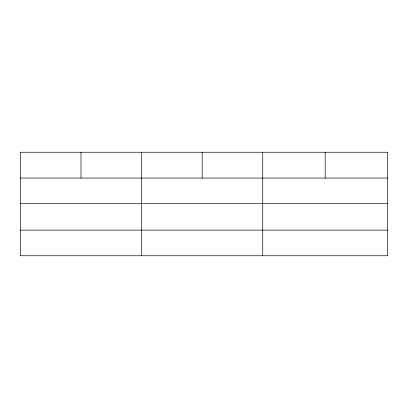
<?xml version="1.0" encoding="UTF-8"?>
<svg xmlns="http://www.w3.org/2000/svg" width="408" height="408" viewBox="0 0 408 408"><rect width="100%" height="100%" fill="white"/><g stroke="black" fill="none" stroke-linecap="round" stroke-linejoin="round"><path stroke-width="0.61" d="M387.6 203.704L387.6 152.245L20.4 152.245L20.4 255.755L387.6 255.755L387.6 203.704L20.4 203.704M20.4 178.066L387.6 178.066M20.4 230.117L387.6 230.117M325.176 152.245L325.176 178.066M262.752 152.245L262.752 255.755M202.164 152.245L202.164 178.066M141.576 152.245L141.576 255.755M80.988 152.245L80.988 178.066"/></g></svg>
